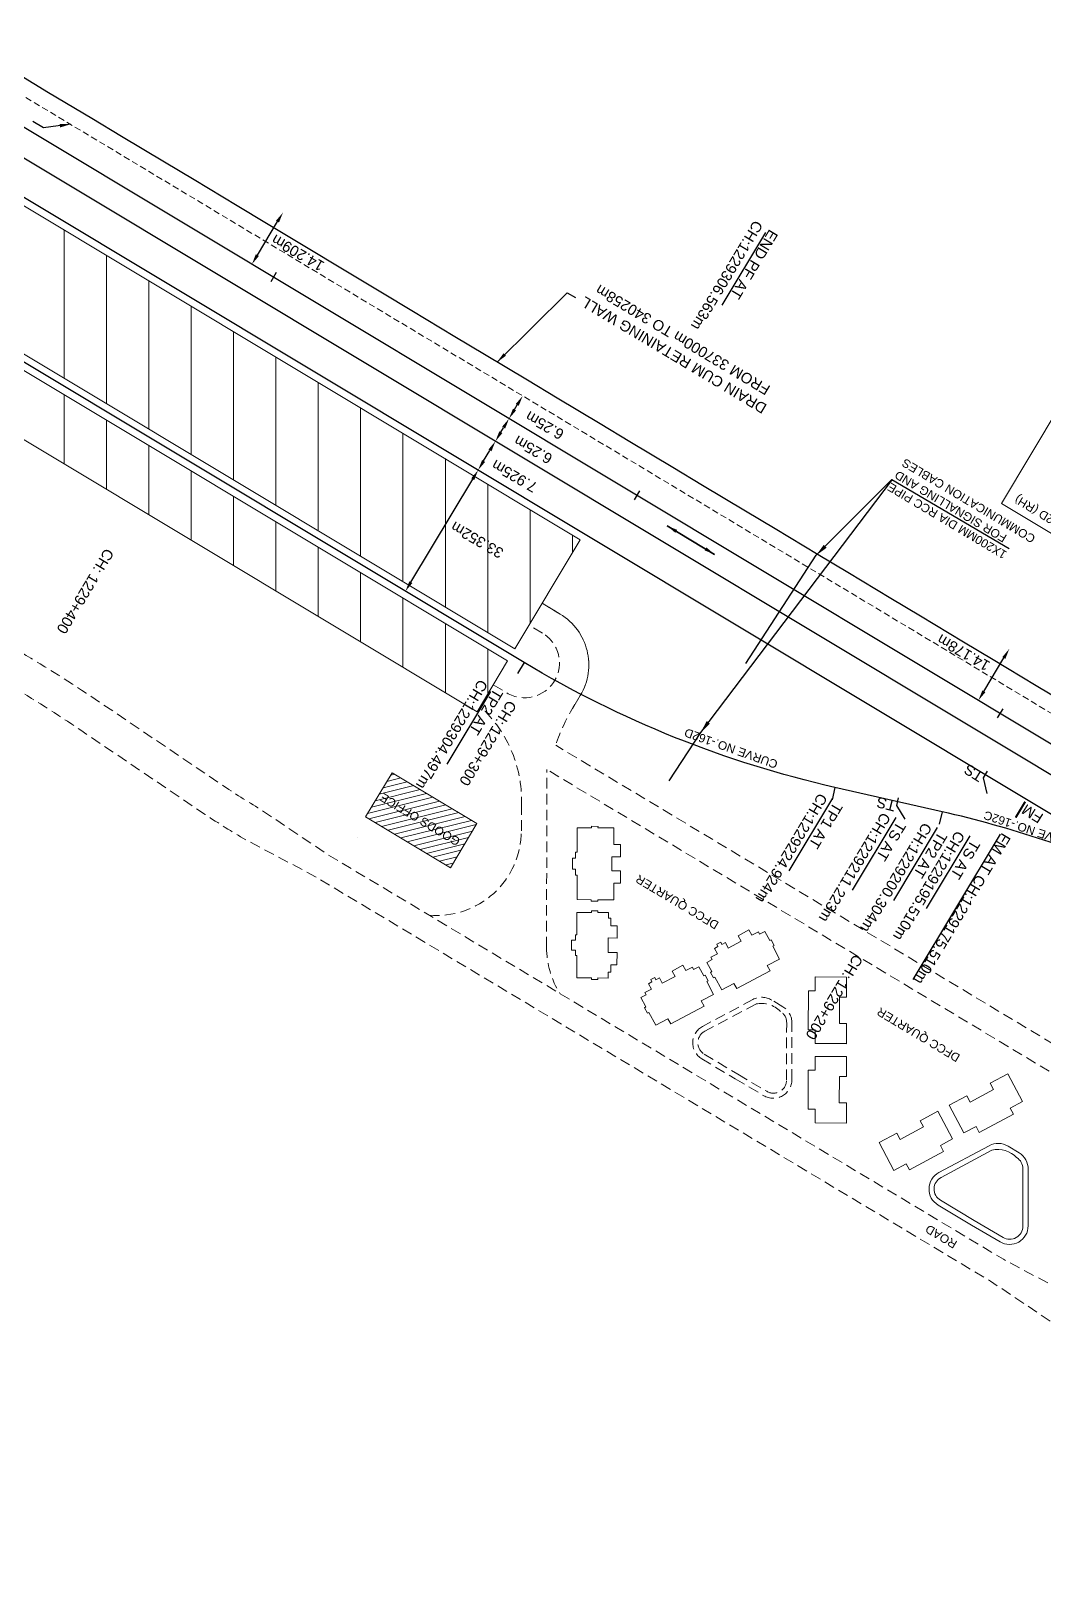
# Model space of a CAD drawing. Header units: metres. Extents: x 609381 to 616074, y 3398603 to 3402640.
# Drawn here: x 612464.6 to 612703.7, y 3400439.1 to 3400806.3 of the extents above; entities that cross this region are included whole.
import ezdxf

# ---------------------------------------------------------------- set-up
doc = ezdxf.new("R2010")
doc.units = ezdxf.units.M
doc.header["$MEASUREMENT"] = 0
doc.linetypes.add('DASHED', pattern=[0.75, 0.5, -0.25])
doc.layers.get('Defpoints').update_dxf_attribs({"lineweight": 0})
for name, color, linetype, lineweight in [('_PROPOSED ROAD', 6, 'Continuous', 25), ('C-ALIG-LABL-DG', 1, 'Continuous', 25), ('C-ALIG-LABL-DG-MARK', 1, 'Continuous', 25), ('DFC FUTURE LINE', 5, 'DASHED', 0), ('Proposed Curve_Details', 10, 'Continuous', 0), ('PROPOSED DFCC TRACK', 1, 'Continuous', 0), ('PROPOSED DRAIN CUM RETAINING WALL', 144, 'Continuous', 30), ('PROPOSED FEATURES', 1, 'Continuous', 0), ('PROPOSED FORMATION LINE - PLAN', 187, 'Continuous', 0)]:
    doc.layers.add(name, color=color, linetype=linetype, lineweight=lineweight)
for name, color, linetype in [('DFCC LINE', 1, 'Continuous'), ('DIM', 1, 'Continuous'), ('Dimension', 10, 'Continuous'), ('IR PROPOSALS', 190, 'Continuous'), ('Signalling cable pipes', 234, 'Continuous')]:
    doc.layers.add(name, color=color, linetype=linetype)
doc.styles.add('Arial', font='arial.ttf')
doc.styles.get("Standard").update_dxf_attribs({"font": 'arial.ttf'})
doc.styles.add('Style-Arial', font='arial.ttf')
doc.dimstyles.new('ISO-25', dxfattribs={"dimtxt": 2.5, "dimasz": 2.5, "dimexe": 1.25, "dimexo": 0.625, "dimtad": 1, "dimtxsty": 'Standard', "dimcen": 2.5, "dimadec": 0, "dimazin": 0, "dimtfac": 1, "dimtmove": 0, "dimatfit": 3, "dimfxl": 1, "dimarcsym": 0})
doc.dimstyles.get("Standard").update_dxf_attribs({"dimtxt": 2.5, "dimasz": 2.5, "dimexe": 0.18, "dimexo": 0.0625, "dimgap": 0.09, "dimtad": 0, "dimtih": 1, "dimtoh": 1, "dimdec": 3, "dimzin": 0, "dimdsep": 46, "dimtxsty": 'Standard', "dimcen": 0.09, "dimadec": 0, "dimazin": 0, "dimtfac": 1, "dimtdec": 3, "dimtofl": 0, "dimtmove": 0, "dimatfit": 3, "dimfxl": 1, "dimtolj": 1, "dimtzin": 0, "dimarcsym": 0})
pattern_1 = [(90, (442.375, 34.596), (-10, 3e-10), [])]

# ---------------------------------------------------------------- blocks, each defined once
blk = doc.blocks.new('*D91')
at = {"layer": 'Defpoints', "color": 0, "transparency": 16777216}
for p in [(612524.05, 3400763.44), (612524.05, 3400763.44), (612516.73, 3400751.26)]:
    blk.add_point(p, dxfattribs=at)
at = {"layer": 'Dimension', "color": 0, "lineweight": -2, "transparency": 16777216}
blk.add_line((612518.02, 3400753.41), (612522.76, 3400761.3), dxfattribs=at)
at = {"layer": 'Dimension', "color": 0, "transparency": 16777216}
for points in [[(612522.41, 3400761.51), (612523.12, 3400761.08), (612524.05, 3400763.44)], [(612517.66, 3400753.62), (612518.38, 3400753.19), (612516.73, 3400751.26)]]:
    blk.add_solid(points, dxfattribs=at)
at = {"layer": 'Dimension', "color": 0, "lineweight": 0, "transparency": 16777216, "insert": (612527.56, 3400753.94), "char_height": 2.5, "attachment_point": 5, "rotation": 150, "style": 'Style-Arial'}
blk.add_mtext('\\A1;14.209m', dxfattribs=at)
blk = doc.blocks.new('TerminatorOpen_0.5')
at = {"color": 0, "linetype": 'ByBlock', "lineweight": -2}
for q in [(-1, 0.25), (-1, 0), (-1, -0.25)]:
    blk.add_line((0, 0), q, dxfattribs=at)
blk = doc.blocks.new('*D115')
at = {"layer": 'Defpoints', "color": 0, "transparency": 16777216}
for p in [(612695.49, 3400660.48), (612695.49, 3400660.48), (612688.2, 3400648.32)]:
    blk.add_point(p, dxfattribs=at)
at = {"layer": 'Dimension', "color": 0, "lineweight": -2, "transparency": 16777216}
blk.add_line((612689.49, 3400650.46), (612694.2, 3400658.34), dxfattribs=at)
at = {"layer": 'Dimension', "color": 0, "transparency": 16777216}
for points in [[(612693.85, 3400658.55), (612694.56, 3400658.12), (612695.49, 3400660.48)], [(612689.13, 3400650.68), (612689.84, 3400650.25), (612688.2, 3400648.32)]]:
    blk.add_solid(points, dxfattribs=at)
at = {"layer": 'Dimension', "color": 0, "lineweight": 0, "transparency": 16777216, "insert": (612684.68, 3400659.6), "char_height": 2.5, "attachment_point": 5, "rotation": 150, "style": 'Style-Arial'}
blk.add_mtext('\\A1;14.178m', dxfattribs=at)
blk = doc.blocks.new('*D99')
at = {"layer": 'Defpoints', "color": 0, "transparency": 16777216}
for p in [(612570.12, 3400702.67), (612570.12, 3400702.67), (612552.96, 3400674.08)]:
    blk.add_point(p, dxfattribs=at)
at = {"layer": 'Dimension', "color": 0, "lineweight": -2, "transparency": 16777216}
blk.add_line((612554.24, 3400676.22), (612568.84, 3400700.53), dxfattribs=at)
at = {"layer": 'Dimension', "color": 0, "transparency": 16777216}
for points in [[(612568.48, 3400700.74), (612569.2, 3400700.31), (612570.12, 3400702.67)], [(612553.89, 3400676.44), (612554.6, 3400676.01), (612552.96, 3400674.08)]]:
    blk.add_solid(points, dxfattribs=at)
at = {"layer": 'Dimension', "color": 0, "lineweight": 0, "transparency": 16777216, "insert": (612569.88, 3400686.19), "char_height": 2.5, "attachment_point": 5, "rotation": 150, "style": 'Style-Arial'}
blk.add_mtext('\\A1;33.352m', dxfattribs=at)
blk = doc.blocks.new('*D100')
at = {"layer": 'Defpoints', "color": 0, "transparency": 16777216}
for p in [(612574.2, 3400709.47), (612574.2, 3400709.47), (612570.12, 3400702.67)]:
    blk.add_point(p, dxfattribs=at)
at = {"layer": 'Dimension', "color": 0, "lineweight": -2, "transparency": 16777216}
blk.add_line((612571.41, 3400704.82), (612572.92, 3400707.32), dxfattribs=at)
at = {"layer": 'Dimension', "color": 0, "transparency": 16777216}
for points in [[(612572.56, 3400707.54), (612573.27, 3400707.11), (612574.2, 3400709.47)], [(612571.05, 3400705.03), (612571.77, 3400704.6), (612570.12, 3400702.67)]]:
    blk.add_solid(points, dxfattribs=at)
at = {"layer": 'Dimension', "color": 0, "lineweight": 0, "transparency": 16777216, "insert": (612578.67, 3400701.25), "char_height": 2.5, "attachment_point": 5, "rotation": 150, "style": 'Style-Arial'}
blk.add_mtext('\\A1;7.925m', dxfattribs=at)
blk = doc.blocks.new('*D101')
at = {"layer": 'Defpoints', "color": 0, "transparency": 16777216}
for p in [(612577.42, 3400714.83), (612577.42, 3400714.83), (612574.2, 3400709.47)]:
    blk.add_point(p, dxfattribs=at)
at = {"layer": 'Dimension', "color": 0, "lineweight": -2, "transparency": 16777216}
blk.add_line((612575.49, 3400711.61), (612576.13, 3400712.68), dxfattribs=at)
at = {"layer": 'Dimension', "color": 0, "transparency": 16777216}
for points in [[(612575.78, 3400712.9), (612576.49, 3400712.47), (612577.42, 3400714.83)], [(612575.13, 3400711.83), (612575.85, 3400711.4), (612574.2, 3400709.47)]]:
    blk.add_solid(points, dxfattribs=at)
at = {"layer": 'Dimension', "color": 0, "lineweight": 0, "transparency": 16777216, "insert": (612583.1, 3400707.47), "char_height": 2.5, "attachment_point": 5, "rotation": 150, "style": 'Style-Arial'}
blk.add_mtext('\\A1;6.25m', dxfattribs=at)
blk = doc.blocks.new('*D105')
at = {"layer": 'Defpoints', "color": 0, "transparency": 16777216}
for p in [(612580.64, 3400720.18), (612580.64, 3400720.18), (612577.42, 3400714.83)]:
    blk.add_point(p, dxfattribs=at)
at = {"layer": 'Dimension', "color": 0, "lineweight": -2, "transparency": 16777216}
blk.add_line((612578.71, 3400716.97), (612579.35, 3400718.04), dxfattribs=at)
at = {"layer": 'Dimension', "color": 0, "transparency": 16777216}
for points in [[(612578.99, 3400718.26), (612579.71, 3400717.83), (612580.64, 3400720.18)], [(612578.35, 3400717.18), (612579.07, 3400716.75), (612577.42, 3400714.83)]]:
    blk.add_solid(points, dxfattribs=at)
at = {"layer": 'Dimension', "color": 0, "lineweight": 0, "transparency": 16777216, "insert": (612585.83, 3400713.22), "char_height": 2.5, "attachment_point": 5, "rotation": 150, "style": 'Style-Arial'}
blk.add_mtext('\\A1;6.25m', dxfattribs=at)
blk = doc.blocks.new('Tick Hor')
blk.add_lwpolyline([(-0.5, 0), (0.5, 0)])

msp = doc.modelspace()

# ---------------------------------------------------------------- linework, layer by layer
at = {"color": 1, "lineweight": 13}
msp.add_line((612684.752, 3400546.2627), (612681.2611, 3400552.7876), dxfattribs=at)
for points in [[(612722.0014, 3400677.7799), (612693.6178, 3400694.8205), (612707.4667, 3400717.8879), (612735.8503, 3400700.8473)], [(612593.4617, 3400601.3057), (612593.4724, 3400607.0767), (612593.1024, 3400607.0774), (612593.105, 3400608.4764), (612592.36, 3400608.4778), (612592.3649, 3400611.0728), (612593.1099, 3400611.0714), (612593.1125, 3400612.4707), (612593.4825, 3400612.47), (612593.4932, 3400618.2407), (612596.8512, 3400618.2344), (612596.8519, 3400618.6044), (612598.4139, 3400618.6015), (612598.4132, 3400618.2315), (612602.1482, 3400618.2245), (612602.141, 3400614.3345), (612603.746, 3400614.3315), (612603.7406, 3400611.4315), (612601.6806, 3400611.4354), (612601.6743, 3400608.0754), (612603.7368, 3400608.0716), (612603.7314, 3400605.1766), (612602.1239, 3400605.1796), (612602.1166, 3400601.2896), (612598.3816, 3400601.2965), (612598.381, 3400600.9265), (612596.8189, 3400600.9294), (612596.8196, 3400601.2927), (612593.4617, 3400601.3057)]]:
    msp.add_lwpolyline(points, close=True, dxfattribs=at)
for points in [[(612592.1939, 3400591.7481), (612593.0738, 3400591.7466), (612593.0759, 3400593.0052), (612593.4462, 3400593.0045), (612593.4561, 3400598.3057), (612593.4561, 3400598.3057), (612596.899, 3400598.2993), (612596.8997, 3400598.6693), (612598.3767, 3400598.6665), (612598.3761, 3400598.2965), (612600.856, 3400598.2919), (612600.8535, 3400596.9136), (612601.4764, 3400596.9124), (612601.4731, 3400595.1532), (612602.9102, 3400595.1505), (612602.9048, 3400592.2505), (612600.8448, 3400592.2544), (612600.8384, 3400588.8445), (612602.8984, 3400588.8407), (612602.893, 3400585.9407), (612601.4559, 3400585.9402), (612601.4526, 3400584.1841), (612600.8297, 3400584.1853), (612600.8272, 3400582.8069), (612598.3472, 3400582.8116), (612598.3465, 3400582.4416), (612596.8695, 3400582.4442), (612596.8702, 3400582.8143), (612593.4272, 3400582.8207), (612593.4371, 3400588.1219), (612593.0671, 3400588.1226), (612593.0694, 3400589.3874), (612592.1895, 3400589.3829), (612592.1895, 3400589.3831), (612592.1933, 3400591.7481)], [(612627.6101, 3400579.9832), (612625.9859, 3400583.0189), (612625.6596, 3400582.8444), (612624.9475, 3400584.1385), (612625.2891, 3400584.3213), (612624.1194, 3400586.5081), (612625.3335, 3400587.1577), (612625.0406, 3400587.7074), (612626.5889, 3400588.5359), (612625.9073, 3400589.8011), (612626.7081, 3400590.2293), (612626.425, 3400590.7584), (612627.3949, 3400591.2773), (612627.6779, 3400590.7484), (612628.4739, 3400591.1743), (612629.1627, 3400589.8869), (612632.1661, 3400591.4939), (612631.4738, 3400592.7793), (612634.0255, 3400594.1445), (612634.7151, 3400592.8837), (612636.2635, 3400593.7121), (612636.5574, 3400593.1629), (612637.7724, 3400593.813), (612638.9426, 3400591.6264), (612639.2689, 3400591.801), (612639.9658, 3400590.4987), (612639.6394, 3400590.3241), (612641.2637, 3400587.2883), (612638.3716, 3400585.741), (612639.0203, 3400584.5286), (612631.1508, 3400580.3182), (612630.5022, 3400581.5305), (612627.6101, 3400579.9832)], [(612612.0344, 3400571.6496), (612610.4101, 3400574.6854), (612610.0839, 3400574.5108), (612609.3718, 3400575.805), (612609.7133, 3400575.9877), (612608.5436, 3400578.1745), (612609.7577, 3400578.8241), (612609.4648, 3400579.3739), (612611.0132, 3400580.2023), (612610.3316, 3400581.4675), (612611.1324, 3400581.8957), (612610.8493, 3400582.4248), (612611.8192, 3400582.9437), (612612.1022, 3400582.4148), (612612.8982, 3400582.8407), (612613.5869, 3400581.5534), (612616.5904, 3400583.1603), (612615.8981, 3400584.4457), (612618.4497, 3400585.811), (612619.1394, 3400584.5501), (612620.6878, 3400585.3785), (612620.9816, 3400584.8293), (612622.1967, 3400585.4794), (612623.3669, 3400583.2929), (612623.6931, 3400583.4674), (612624.39, 3400582.1652), (612624.0637, 3400581.9906), (612625.6879, 3400578.9547), (612622.7959, 3400577.4074), (612623.4445, 3400576.195), (612615.5751, 3400571.9846), (612614.9264, 3400573.197), (612612.0344, 3400571.6496)], [(612649.6549, 3400567.3227), (612657.0737, 3400567.3089), (612657.0825, 3400572.0489), (612655.4077, 3400572.052), (612655.4193, 3400578.292), (612657.0941, 3400578.2889), (612657.1029, 3400583.0289), (612649.6851, 3400583.0533), (612649.678, 3400579.7733), (612648.0692, 3400579.7763), (612648.0521, 3400570.6163), (612649.661, 3400570.6027), (612649.6549, 3400567.3333)], [(612648.0412, 3400555.1657), (612648.0351, 3400551.8857), (612649.645, 3400551.8827), (612649.6389, 3400548.6027), (612657.0389, 3400548.5889), (612657.0477, 3400553.3289), (612655.3729, 3400553.332), (612655.3845, 3400559.572), (612657.0593, 3400559.5689), (612657.0681, 3400564.3089), (612649.6681, 3400564.3226), (612649.662, 3400561.0427), (612648.0521, 3400561.0456), (612648.0412, 3400555.1657)], [(612698.6217, 3400553.6621), (612695.1219, 3400560.2035), (612690.9425, 3400557.9674), (612691.7326, 3400556.4907), (612686.2306, 3400553.547), (612685.4405, 3400555.0236), (612681.2611, 3400552.7876), (612684.7511, 3400546.242), (612687.6436, 3400547.7885), (612688.4026, 3400546.3699), (612696.4793, 3400550.6912), (612695.7296, 3400552.1148), (612698.6124, 3400553.6571)], [(612682.1157, 3400544.8309), (612678.6159, 3400551.3723), (612674.4365, 3400549.1362), (612675.2266, 3400547.6595), (612669.7245, 3400544.7158), (612668.9345, 3400546.1925), (612664.7551, 3400543.9564), (612668.245, 3400537.4109), (612671.1376, 3400538.9573), (612671.8966, 3400537.5387), (612679.9732, 3400541.86), (612679.2236, 3400543.2836), (612682.1063, 3400544.8259)]]:
    msp.add_lwpolyline(points, dxfattribs=at)
msp.add_lwpolyline([(612699.9385, 3400524.3248), (612699.9633, 3400537.6841, 0.26275544), (612697.7957, 3400541.5408), (612695.1868, 3400543.122, 0.26498855), (612690.7315, 3400543.2414), (612678.8639, 3400536.8919, 0.58279788), (612678.6789, 3400529.2375), (612686.5672, 3400524.5131), (612693.3044, 3400520.5424, 0.57972381)], format="xyb", close=True, dxfattribs=at)
msp.add_lwpolyline([(612691.3966, 3400542.1795), (612679.3758, 3400535.7481, 0.58279788), (612679.2454, 3400530.3552), (612687.2015, 3400525.5902), (612694.0143, 3400521.5749, 0.57972381), (612698.6883, 3400524.2398), (612698.7134, 3400537.7711, 0.26275544), (612697.2202, 3400540.4279, 0.26498855), (612691.3966, 3400542.1795)], format="xyb", dxfattribs=at)
at = {"layer": '_PROPOSED ROAD', "lineweight": 20, "ltscale": 5}
msp.add_line((612541.57, 3400616.0146), (612541.5654, 3400616.0071), dxfattribs=at)
msp.add_line((612541.57, 3400616.0146), (612541.5654, 3400616.0071), dxfattribs=at)
msp.add_line((612541.57, 3400616.0146), (612541.5654, 3400616.0071), dxfattribs=at)
at = {"layer": 'C-ALIG-LABL-DG-MARK', "color": 1, "linetype": 'Continuous', "lineweight": 25}
msp.add_line((612580.9829, 3400657.253), (612579.4387, 3400654.6809), dxfattribs=at)
at = {"layer": 'DFC FUTURE LINE', "lineweight": 0, "ltscale": 3, "flags": 128}
msp.add_lwpolyline([(612885.1956, 3400537.338), (612017.4715, 3401058.2913)], dxfattribs=at)
at = {"layer": 'DFCC LINE'}
for p, q in [((612654.3454, 3400627.7888), (612653.6816, 3400624.8631)), ((612679.6196, 3400622.054), (612678.9557, 3400619.1284))]:
    msp.add_line(p, q, dxfattribs=at)
at = {"layer": 'DFCC LINE', "lineweight": 30, "flags": 128}
for points in [[(613958.1459, 3399885.8837), (611491.7053, 3401366.6543)], [(613958.1453, 3399885.8841), (611491.7061, 3401366.6538)]]:
    msp.add_lwpolyline(points, dxfattribs=at)
at = {"layer": 'DFCC LINE', "flags": 128}
for points in [[(612930.9526, 3400495.2872), (611523.7808, 3401340.1072), (611516.0646, 3401344.7397)], [(612730.4946, 3400606.3921), (611799.3492, 3401165.4215)], [(612580.9829, 3400657.253), (611928.0932, 3401049.2267)], [(612637.9322, 3400758.7544), (612627.6269, 3400741.5809)], [(612690.2405, 3400631.6405), (612689.2863, 3400630.0511), (612690.2094, 3400626.3545)], [(612679.6196, 3400622.054), (612654.3454, 3400627.7888)], [(612653.7662, 3400625.2361), (612643.4609, 3400608.0626)], [(612669.2531, 3400625.3566), (612668.832, 3400623.5513), (612670.8436, 3400620.3155)], [(612668.6893, 3400620.6817), (612658.384, 3400603.5082)], [(612678.4567, 3400618.2898), (612668.1514, 3400601.1163)], [(612693.3057, 3400616.7833), (612672.6951, 3400582.4363)], [(612686.2107, 3400616.3578), (612675.9055, 3400599.1843)]]:
    msp.add_lwpolyline(points, dxfattribs=at)
for points in [[(612654.3454, 3400627.7888, -0.0795586), (612580.9829, 3400657.253)], [(612726.8432, 3400606.2533, 0.04992096), (612679.6196, 3400622.054)]]:
    msp.add_lwpolyline(points, format="xyb", dxfattribs=at)
at = {"layer": 'DFCC LINE', "const_width": 0.5, "flags": 128}
msp.add_lwpolyline([(612699.2464, 3400624.4208), (612696.9856, 3400620.6552)], dxfattribs=at)
at = {"layer": 'DIM', "color": 1}
msp.add_line((612657.0737, 3400567.3089), (612649.6747, 3400567.3226), dxfattribs=at)
at = {"layer": 'PROPOSED DRAIN CUM RETAINING WALL', "flags": 128}
msp.add_lwpolyline([(612708.8431, 3400647.5882), (612701.8375, 3400651.7941), (612691.6954, 3400657.8832), (612684.6904, 3400662.0887), (612674.5156, 3400668.1973), (612667.5434, 3400672.3832), (612657.3685, 3400678.4919), (612650.3963, 3400682.6778), (612640.2494, 3400688.7696), (612633.2492, 3400692.9723), (612623.1024, 3400699.0641), (612616.1021, 3400703.2669), (612605.9532, 3400709.36), (612598.955, 3400713.5614), (612588.8058, 3400719.6547), (612581.808, 3400723.856), (612571.6628, 3400729.9468), (612564.6609, 3400734.1505), (612554.5011, 3400740.2501), (612547.5138, 3400744.4451), (612537.354, 3400750.5447), (612530.3667, 3400754.7396), (612520.2061, 3400760.8397), (612513.2196, 3400765.0342), (612503.0673, 3400771.1293), (612496.0726, 3400775.3287), (612485.9201, 3400781.4239), (612478.9255, 3400785.6233), (612468.7443, 3400791.7357), (612461.7784, 3400795.9178)], dxfattribs=at)
at = {"layer": 'PROPOSED FEATURES', "linetype": 'DASHED', "lineweight": 18, "ltscale": 5}
msp.add_line((612799.1567, 3400511.2272), (612588.4419, 3400637.7335), dxfattribs=at)
at = {"layer": 'PROPOSED FEATURES', "linetype": 'DASHED', "lineweight": 18, "ltscale": 5, "flags": 128}
for points in [[(612592.9368, 3400647.3256, 0.06184254), (612588.4419, 3400637.7335, -0.06184254), (612592.9368, 3400647.3256), (612594.2413, 3400649.4984, 0.41421356), (612589.4445, 3400668.7075), (612585.2252, 3400671.2407), (612589.4445, 3400668.7075, -0.41421356), (612594.2413, 3400649.4984), (612592.0053, 3400645.774)], [(612713.5391, 3400513.6903), (612727.415, 3400536.8028, 0.41421356), (612724.3314, 3400549.1516), (612586.3466, 3400631.9932)]]:
    msp.add_lwpolyline(points, format="xyb", dxfattribs=at)
at = {"layer": 'PROPOSED FEATURES', "linetype": 'DASHED', "lineweight": 18, "ltscale": 5}
for points in [[(612589.5059, 3400579.087, -0.14572635), (612586.2684, 3400590.034), (612586.3466, 3400631.9932)], [(612635.6311, 3400576.6736), (612623.6103, 3400570.2422, 0.58279788), (612623.4799, 3400564.8493), (612631.4361, 3400560.0842), (612638.2488, 3400556.069, 0.57972381), (612642.9228, 3400558.7339), (612642.948, 3400572.2651, 0.26275544), (612641.4547, 3400574.922, 0.26498855), (612635.6311, 3400576.6736)]]:
    msp.add_lwpolyline(points, format="xyb", dxfattribs=at)
msp.add_lwpolyline([(612644.173, 3400558.8189), (612644.1978, 3400572.1781, 0.26275544), (612642.0302, 3400576.0349), (612639.4213, 3400577.616, 0.26498855), (612634.966, 3400577.7354), (612623.0984, 3400571.386, 0.58279788), (612622.9134, 3400563.7316), (612630.8017, 3400559.0071), (612637.5389, 3400555.0364, 0.57972381)], format="xyb", close=True, dxfattribs=at)
at = {"layer": 'PROPOSED FORMATION LINE - PLAN', "lineweight": 0, "flags": 128}
msp.add_lwpolyline([(612708.8431, 3400647.5882), (612701.8375, 3400651.7941), (612691.6954, 3400657.8832), (612684.6904, 3400662.0887), (612674.5156, 3400668.1973), (612667.5434, 3400672.3832), (612657.3685, 3400678.4919), (612650.3963, 3400682.6778), (612640.2494, 3400688.7696), (612633.2492, 3400692.9723), (612623.1024, 3400699.0641), (612616.1021, 3400703.2669), (612605.9532, 3400709.36), (612598.955, 3400713.5614), (612588.8058, 3400719.6547), (612581.808, 3400723.856), (612571.6628, 3400729.9468), (612564.6609, 3400734.1505), (612554.5011, 3400740.2501), (612547.5138, 3400744.4451), (612537.354, 3400750.5447), (612530.3667, 3400754.7396), (612520.2061, 3400760.8397), (612513.2196, 3400765.0342), (612503.0673, 3400771.1293), (612496.0726, 3400775.3287), (612485.9201, 3400781.4239), (612478.9255, 3400785.6233), (612468.7443, 3400791.7357), (612461.7784, 3400795.9178)], dxfattribs=at)
at = {"layer": 'Signalling cable pipes', "lineweight": 30}
for points in [[(612633.2735, 3400657.0389), (612649.9258, 3400682.5757)], [(612615.2115, 3400629.3402), (612622.6466, 3400640.7421)]]:
    msp.add_lwpolyline(points, dxfattribs=at)

# ---------------------------------------------------------------- block references
at = {"layer": 'C-ALIG-LABL-DG', "color": 1, "linetype": 'Continuous', "lineweight": 25, "xscale": 2.5, "yscale": 2.5, "zscale": 2.5, "rotation": 239.0207664157784}
for p in [(612521.8235, 3400748.2049), (612607.5589, 3400696.7321), (612693.2943, 3400645.2594)]:
    msp.add_blockref('Tick Hor', p, dxfattribs=at)

# ---------------------------------------------------------------- texts
at = {"layer": 'C-ALIG-LABL-DG', "color": 1, "style": 'Arial'}
msp.add_text('CH: 1229+200', height=2.5, rotation=239.020766, dxfattribs=at).set_placement((612658.9373, 3400588.6149))
at = {"layer": 'DFCC LINE', "char_height": 2.5, "width": 45.943918, "attachment_point": 4, "rotation": 239.020762, "line_spacing_factor": 0.648, "style": 'Style-Arial'}
for s, insert in [('\\pxsm1;END PF AT \\PCH:1229306.563m ', (612638.1638, 3400760.1198)), ('\\pxsm1;TP1 AT \\PCH:1229224.924m ', (612653.4028, 3400624.9264)), ('\\pxsm1;TS AT \\PCH:1229211.223m ', (612668.3259, 3400620.3719)), ('\\pxsm1;TP2 AT \\PCH:1229200.304m ', (612678.0933, 3400617.98)), ('\\pxsm1;TS AT \\PCH:1229195.510m ', (612685.8474, 3400616.0481)), ('\\pxsm1;FM AT CH:1229175.510m ', (612694.8692, 3400616.6111))]:
    msp.add_mtext(s, dxfattribs=dict(at, insert=insert))
at = {"layer": 'DFCC LINE', "char_height": 2.5, "attachment_point": 4, "line_spacing_factor": 0.60036, "style": 'Style-Arial'}
for s, insert, rotation in [('TS', (612688.9729, 3400630.0389), 148), ('TS', (612668.5766, 3400623.3024), 165.648373), ('FM', (612703.0889, 3400620.2295), 148)]:
    msp.add_mtext(s, dxfattribs=dict(at, insert=insert, rotation=rotation))
at = {"layer": 'Proposed Curve_Details', "color": 1, "lineweight": 13, "style": 'Arial'}
for s, rotation, p in [('CURVE NO.-162D', 160.429707, (612641.0325, 3400634.0429)), ('CURVE NO.-162C', 161.576171, (612711.8142, 3400614.9995))]:
    msp.add_text(s, height=2, rotation=rotation, dxfattribs=at).set_placement(p)
at = {"layer": 'Proposed Curve_Details', "color": 1, "lineweight": 0, "insert": (612734.4672, 3400700.8399), "char_height": 2, "width": 32.245327, "attachment_point": 7, "rotation": 149.020766, "line_spacing_factor": 0.84, "style": 'Arial'}
msp.add_mtext('\\pxt11;CURVE NO: 162D (RH)\\P\\ptz;Degree: 7.000°\\PDelta:  18°25\'54"\\PRadius: 250.0m\\PTL: 40.033m\\PCL: 79.391m\\PVmax: 15kmph\\PCa:  0.0mm\\PCd: 12.4mm', dxfattribs=at)
at = {"layer": 'PROPOSED DRAIN CUM RETAINING WALL', "insert": (612593.1362, 3400742.1852), "char_height": 2.5, "width": 52.409419, "attachment_point": 3, "rotation": 149.137675, "style": 'Style-Arial'}
msp.add_mtext('\\pxqc;DRAIN CUM RETAINING WALL \\PFROM 337000m TO 340258m', dxfattribs=at)
at = {"layer": 'PROPOSED FEATURES', "color": 1, "lineweight": 13, "style": 'Style-Arial'}
for p in [(612627.1303, 3400595.9009), (612684.0703, 3400564.5816)]:
    msp.add_text('DFCC QUARTER', height=2, rotation=149.127054, dxfattribs=at).set_placement(p)
at = {"layer": 'PROPOSED FEATURES', "linetype": 'Continuous', "insert": (612682.8757, 3400519.727), "char_height": 2, "width": 106.063465, "attachment_point": 4, "rotation": 149.127054, "line_spacing_factor": 0.6, "style": 'Style-Arial'}
msp.add_mtext('{\\fArial|b0|i0|c0|p34;\\C1;ROAD}', dxfattribs=at)
at = {"layer": 'Signalling cable pipes', "insert": (612698.1883, 3400679.1261), "char_height": 2, "width": 36.922736, "attachment_point": 1, "rotation": 149.137675, "style": 'Style-Arial'}
msp.add_mtext('\\pxqr;1X200MM DIA RCC PIPE FOR SIGNALLING AND COMMUNICATION CABLES', dxfattribs=at)

# ---------------------------------------------------------------- dimensions: what is measured, and where the dimension line sits
at = {"layer": 'Dimension', "color": 10, "lineweight": 0}
for base, p1, p2, angle, picture, middle in [((612524.0516, 3400763.4405), (612516.7301, 3400751.2628), (612524.0516, 3400763.4405), 58.984501, '*D91', (612527.5553, 3400753.9358)), ((612580.6383, 3400720.1843), (612577.4212, 3400714.8258), (612580.6383, 3400720.1843), 59.020766, '*D105', (612585.8283, 3400713.2183)), ((612577.4212, 3400714.8258), (612574.2042, 3400709.4674), (612577.4212, 3400714.8258), 59.020766, '*D101', (612583.0981, 3400707.4737)), ((612574.2042, 3400709.4674), (612570.125, 3400702.6728), (612574.2042, 3400709.4674), 59.020766, '*D100', (612578.6664, 3400701.2453)), ((612570.125, 3400702.6728), (612552.9578, 3400674.0784), (612570.125, 3400702.6728), 59.020766, '*D99', (612569.878, 3400686.1941)), ((612695.4877, 3400660.4796), (612688.2008, 3400648.3174), (612695.4877, 3400660.4796), 59.072519, '*D115', (612684.6766, 3400659.5957))]:
    dim = msp.add_linear_dim(base=base, p1=p1, p2=p2, angle=angle, dimstyle='Standard', override={"dimexe": 0.125, "dimexo": 0.125, "dimgap": 0.125, "dimtad": 1, "dimtih": 0, "dimtoh": 0, "dimzin": 11, "dimpost": 'm', "dimtxsty": 'Style-Arial', "dimsah": 1, "dimadec": 4, "dimazin": 3, "dimtmove": 2, "dimldrblk": 'TerminatorOpen_0.5', "dimfrac": 2, "dimtzin": 11}, dxfattribs=at)
    dim.commit()
    dim.dimension.update_dxf_attribs({"geometry": picture, "text_midpoint": middle, "dimtype": 129, "text_rotation": 150})

# ---------------------------------------------------------------- leaders
at = {"layer": 'PROPOSED DFCC TRACK', "linetype": 'Continuous', "lineweight": 0}
for points in [[(612614.7502, 3400689.5003), (612625.9385, 3400682.7787)], [(612625.9385, 3400682.7787), (612614.7502, 3400689.5003)]]:
    msp.add_leader(points, dimstyle='ISO-25', override={"dimtxt": 3, "dimasz": 2.5, "dimtad": 0, "dimdec": 3, "dimzin": 2, "dimtdec": 3}, dxfattribs=at)
at = {"layer": 'PROPOSED DRAIN CUM RETAINING WALL', "color": 5, "linetype": 'Continuous', "lineweight": 13, "ltscale": 5}
msp.add_leader([(612473.8882, 3400784.2736), (612467.5548, 3400783.428), (612464.9927, 3400784.9663)], dimstyle='ISO-25', override={"dimtxt": 3, "dimtad": 0, "dimdec": 3, "dimzin": 2, "dimtdec": 3}, dxfattribs=at)
at = {"layer": 'PROPOSED DRAIN CUM RETAINING WALL', "linetype": 'Continuous', "lineweight": 0, "ltscale": 5}
msp.add_leader([(612574.6168, 3400728.1733), (612591.1596, 3400744.5367), (612593.0844, 3400743.3865)], dimstyle='ISO-25', override={"dimtxt": 3, "dimtad": 0, "dimdec": 3, "dimzin": 2, "dimtdec": 3}, dxfattribs=at)
at = {"layer": 'Signalling cable pipes', "lineweight": 13}
for points in [[(612622.6466, 3400640.7421), (612667.9014, 3400700.4222)], [(612649.9258, 3400682.5757), (612667.7926, 3400700.4864), (612695.4567, 3400684.1917)]]:
    msp.add_leader(points, dimstyle='Standard', override={"dimasz": 3, "dimgap": 0.25}, dxfattribs=at)

# ---------------------------------------------------------------- next in the draw order: texts
at = {"layer": 'C-ALIG-LABL-DG', "color": 1, "linetype": 'Continuous', "lineweight": 25, "char_height": 2.5, "width": 22.502814, "attachment_point": 4, "rotation": 239.020766, "style": 'Arial', "bg_fill": 3, "box_fill_scale": 1.04, "bg_fill_color": 256, "bg_fill_true_color": 13158600, "bg_fill_transparency": 0}
for s, insert in [('CH: 1229+400', (612483.2166, 3400683.7882)), ('CH: 1229+300', (612578.2472, 3400647.9091))]:
    msp.add_mtext(s, dxfattribs=dict(at, insert=insert))

# ---------------------------------------------------------------- next in the draw order: hatches: boundary and pattern name
at = {"lineweight": 13}
h = msp.add_hatch(dxfattribs=at)
h.set_pattern_fill('ANSI31', color=1, scale=10)
h.set_pattern_definition([(194.02077, (612007.361, 3401057.0714), (0.302842, -1.21276), [])])
h.paths.add_polyline_path([(612563.5784, 3400608.8282), (612543.5677, 3400620.8419), (612549.8242, 3400631.263), (612569.8349, 3400619.2493)])
h.paths.add_polyline_path([(612566.8326, 3400615.787), (612547.5582, 3400627.3101), (612545.9652, 3400624.6456), (612565.2397, 3400613.1225)], flags=24)
at = {"layer": 'IR PROPOSALS', "lineweight": 9}
h = msp.add_hatch(dxfattribs=at)
h.set_pattern_fill('ANSI31', color=1, scale=80, angle=45)
h.set_pattern_definition(pattern_1)
h.paths.add_polyline_path([(612578.8016, 3400660.5174), (612594.2224, 3400686.2507), (611951.2067, 3401072.2963), (611935.7859, 3401046.5631)])
h.paths.add_polyline_path([(612581.4839, 3400677.7044), (612578.0212, 3400679.2678), (612580.8387, 3400676.9113)], flags=16)
h.paths.add_polyline_path([(611998.5204, 3401023.937), (612001.298, 3401029.1981), (611996.4977, 3401021.1595)], flags=16)
h.paths.add_polyline_path([(612374.7056, 3400803.8866), (612311.9369, 3400841.3697), (612309.9461, 3400838.0358), (612372.7148, 3400800.5528)], flags=16)
h = msp.add_hatch(dxfattribs=at)
h.set_pattern_fill('ANSI31', color=1, scale=80, angle=45)
h.set_pattern_definition(pattern_1)
h.paths.add_polyline_path([(611934.0629, 3401043.6878), (611926.8666, 3401031.679), (612569.8822, 3400645.6333), (612577.0786, 3400657.6422)])
h.paths.add_polyline_path([(612539.0787, 3400674.035), (612535.7935, 3400673.7149), (612538.1223, 3400670.6429)], flags=16)
h.paths.add_polyline_path([(611992.0487, 3401006.5322), (611986.436, 3401006.5137), (611987.2484, 3400998.4936)], flags=16)
h.paths.add_polyline_path([(612363.9916, 3400781.0323), (612301.2236, 3400818.5149), (612299.2341, 3400815.1833), (612362.0021, 3400777.7007)], flags=16)

# ---------------------------------------------------------------- next in the draw order: linework, layer by layer
at = {"lineweight": 0}
msp.add_lwpolyline([(612549.8242, 3400631.263), (612543.5677, 3400620.8419), (612563.5784, 3400608.8282), (612569.8349, 3400619.2493)], dxfattribs=at)
at = {"color": 1, "lineweight": 13, "elevation": -27.2068}
msp.add_lwpolyline([(612563.5784, 3400608.8282), (612543.5677, 3400620.8419), (612549.8242, 3400631.263), (612569.8349, 3400619.2493), (612563.5784, 3400608.8282)], dxfattribs=at)
at = {"layer": 'DFCC LINE', "flags": 128}
for points in [[(612930.9526, 3400495.2872), (611523.7808, 3401340.1072), (611516.0646, 3401344.7397)], [(612573.0102, 3400650.4166), (612562.7049, 3400633.2431)]]:
    msp.add_lwpolyline(points, dxfattribs=at)
at = {"layer": 'IR PROPOSALS', "color": 1, "linetype": 'Continuous', "lineweight": 18, "flags": 128}
for points in [[(611935.7859, 3401046.5631), (612578.8016, 3400660.5174), (612594.2224, 3400686.2507), (611951.2067, 3401072.2963)], [(611926.8666, 3401031.679), (612569.8822, 3400645.6333), (612577.0786, 3400657.6422), (611934.0629, 3401043.6878)]]:
    msp.add_lwpolyline(points, close=True, dxfattribs=at)
at = {"layer": 'PROPOSED FEATURES', "linetype": 'DASHED', "lineweight": 18, "ltscale": 5, "flags": 128}
for points in [[(612996.7457, 3400333.2041), (612995.8915, 3400403.5352, 0.04875551), (612994.7638, 3400413.785), (612992.0261, 3400426.8208, 0.05032858), (612988.8039, 3400436.964), (612985.9779, 3400443.4991, 0.15517911), (612978.8162, 3400451.7297), (612972.0297, 3400455.8611, -0.0366295), (612969.4099, 3400457.7316), (612950.6462, 3400473.3219, 0.038113), (612937.8584, 3400482.3953), (612867.1319, 3400524.8783), (612850.502, 3400536.0339, 0.41434891), (612808.0485, 3400525.4322), (612801.6984, 3400514.8493, -0.25761496), (612775.7929, 3400499.8068), (612741.792, 3400499.0648, -0.14129194), (612711.7962, 3400507.0092), (612694.1245, 3400516.4277), (612534.8083, 3400611.8471), (612518.1641, 3400622.9814, -0.01386017), (612509.002, 3400628.8199), (612480.8023, 3400647.9088, 0.01453623), (612463.4326, 3400658.9445), (612445.7354, 3400668.3152), (611750.6427, 3401082.0781), (611733.9685, 3401093.1673, -0.38478899), (611721.7177, 3401132.881), (611734.2822, 3401159.8892, 0.38596636), (611721.5233, 3401200.9509), (611703.7879, 3401210.2489), (611293.4147, 3401452.2554, -0.17613505), (611277.3349, 3401471.7669), (611275.6527, 3401476.5135, 0.18807146), (611247.794, 3401508.7695), (611227.2628, 3401519.6315, -0.02789673), (611217.9996, 3401525.2143), (611198.093, 3401538.7799, 0.08733755), (611187.6646, 3401543.4863), (611184.0343, 3401544.4121, -0.0652839), (611175.1, 3401547.9816), (611167.0113, 3401552.511)], [(612990.7462, 3400333.1312), (612989.892, 3400403.4624, 0.04875551), (612988.8919, 3400412.5518), (612986.1542, 3400425.5876, 0.05032858), (612983.2968, 3400434.5825), (612980.4707, 3400441.1176, 0.15517911), (612975.6963, 3400446.6046), (612968.9098, 3400450.736, -0.0366295), (612965.5755, 3400453.1167), (612946.8118, 3400468.707, 0.038113), (612934.7689, 3400477.2519), (612864.0424, 3400519.7349), (612846.3826, 3400529.1759, 0.41434891), (612814.9084, 3400521.316), (612808.5583, 3400510.7332, -0.25761496), (612775.9674, 3400491.8087), (612741.9665, 3400491.0667, -0.14129194), (612707.6857, 3400500.146), (612691.0416, 3400511.2804), (612531.7253, 3400606.6997), (612514.0536, 3400616.1182, -0.01386017), (612504.5174, 3400622.195), (612476.3178, 3400641.284, 0.01453623), (612459.3406, 3400652.0702), (612442.6664, 3400663.1595), (611747.5737, 3401076.9224), (611729.8765, 3401086.2931, -0.38478899), (611714.4642, 3401136.2554), (611727.0287, 3401163.2637, 0.38596636), (611717.4596, 3401194.0599), (611700.74, 3401205.0807), (611290.3668, 3401447.0871, -0.17613505), (611271.6795, 3401469.7627), (611269.9974, 3401474.5093, 0.18807146), (611244.9882, 3401503.466), (611224.457, 3401514.328, -0.02789673), (611214.6208, 3401520.2561), (611194.7142, 3401533.8217, 0.08733755), (611186.1819, 3401537.6724), (611182.5516, 3401538.5982, -0.0652839), (611172.1684, 3401542.7465), (611164.0798, 3401547.276)]]:
    msp.add_lwpolyline(points, format="xyb", dxfattribs=at)
at = {"layer": 'PROPOSED FEATURES', "linetype": 'DASHED', "lineweight": 18, "ltscale": 5}
for points in [[(612573.7013, 3400652.0079), (612576.866, 3400650.1079, 1), (612585.3183, 3400664.1865), (612582.1482, 3400666.0971)], [(612558.5015, 3400597.6565, 0.44057822), (612580.3196, 3400617.5364), (612580.33, 3400623.0875, 0.2237482), (612570.6178, 3400646.8608)]]:
    msp.add_lwpolyline(points, format="xyb", dxfattribs=at)

# ---------------------------------------------------------------- next in the draw order: texts
at = {"layer": 'DFCC LINE', "insert": (612573.2419, 3400651.7819), "char_height": 2.5, "width": 45.943918, "attachment_point": 4, "rotation": 239.020762, "line_spacing_factor": 0.648, "style": 'Style-Arial'}
msp.add_mtext('\\pxsm1;TP2 AT \\PCH:1229304.497m ', dxfattribs=at)
at = {"layer": 'PROPOSED FEATURES', "color": 1, "lineweight": 13, "style": 'Style-Arial'}
msp.add_text('GOODS OFFICE', height=2, rotation=149.127054, dxfattribs=at).set_placement((612566.1056, 3400615.5791))

doc.saveas('drawing.dxf')
